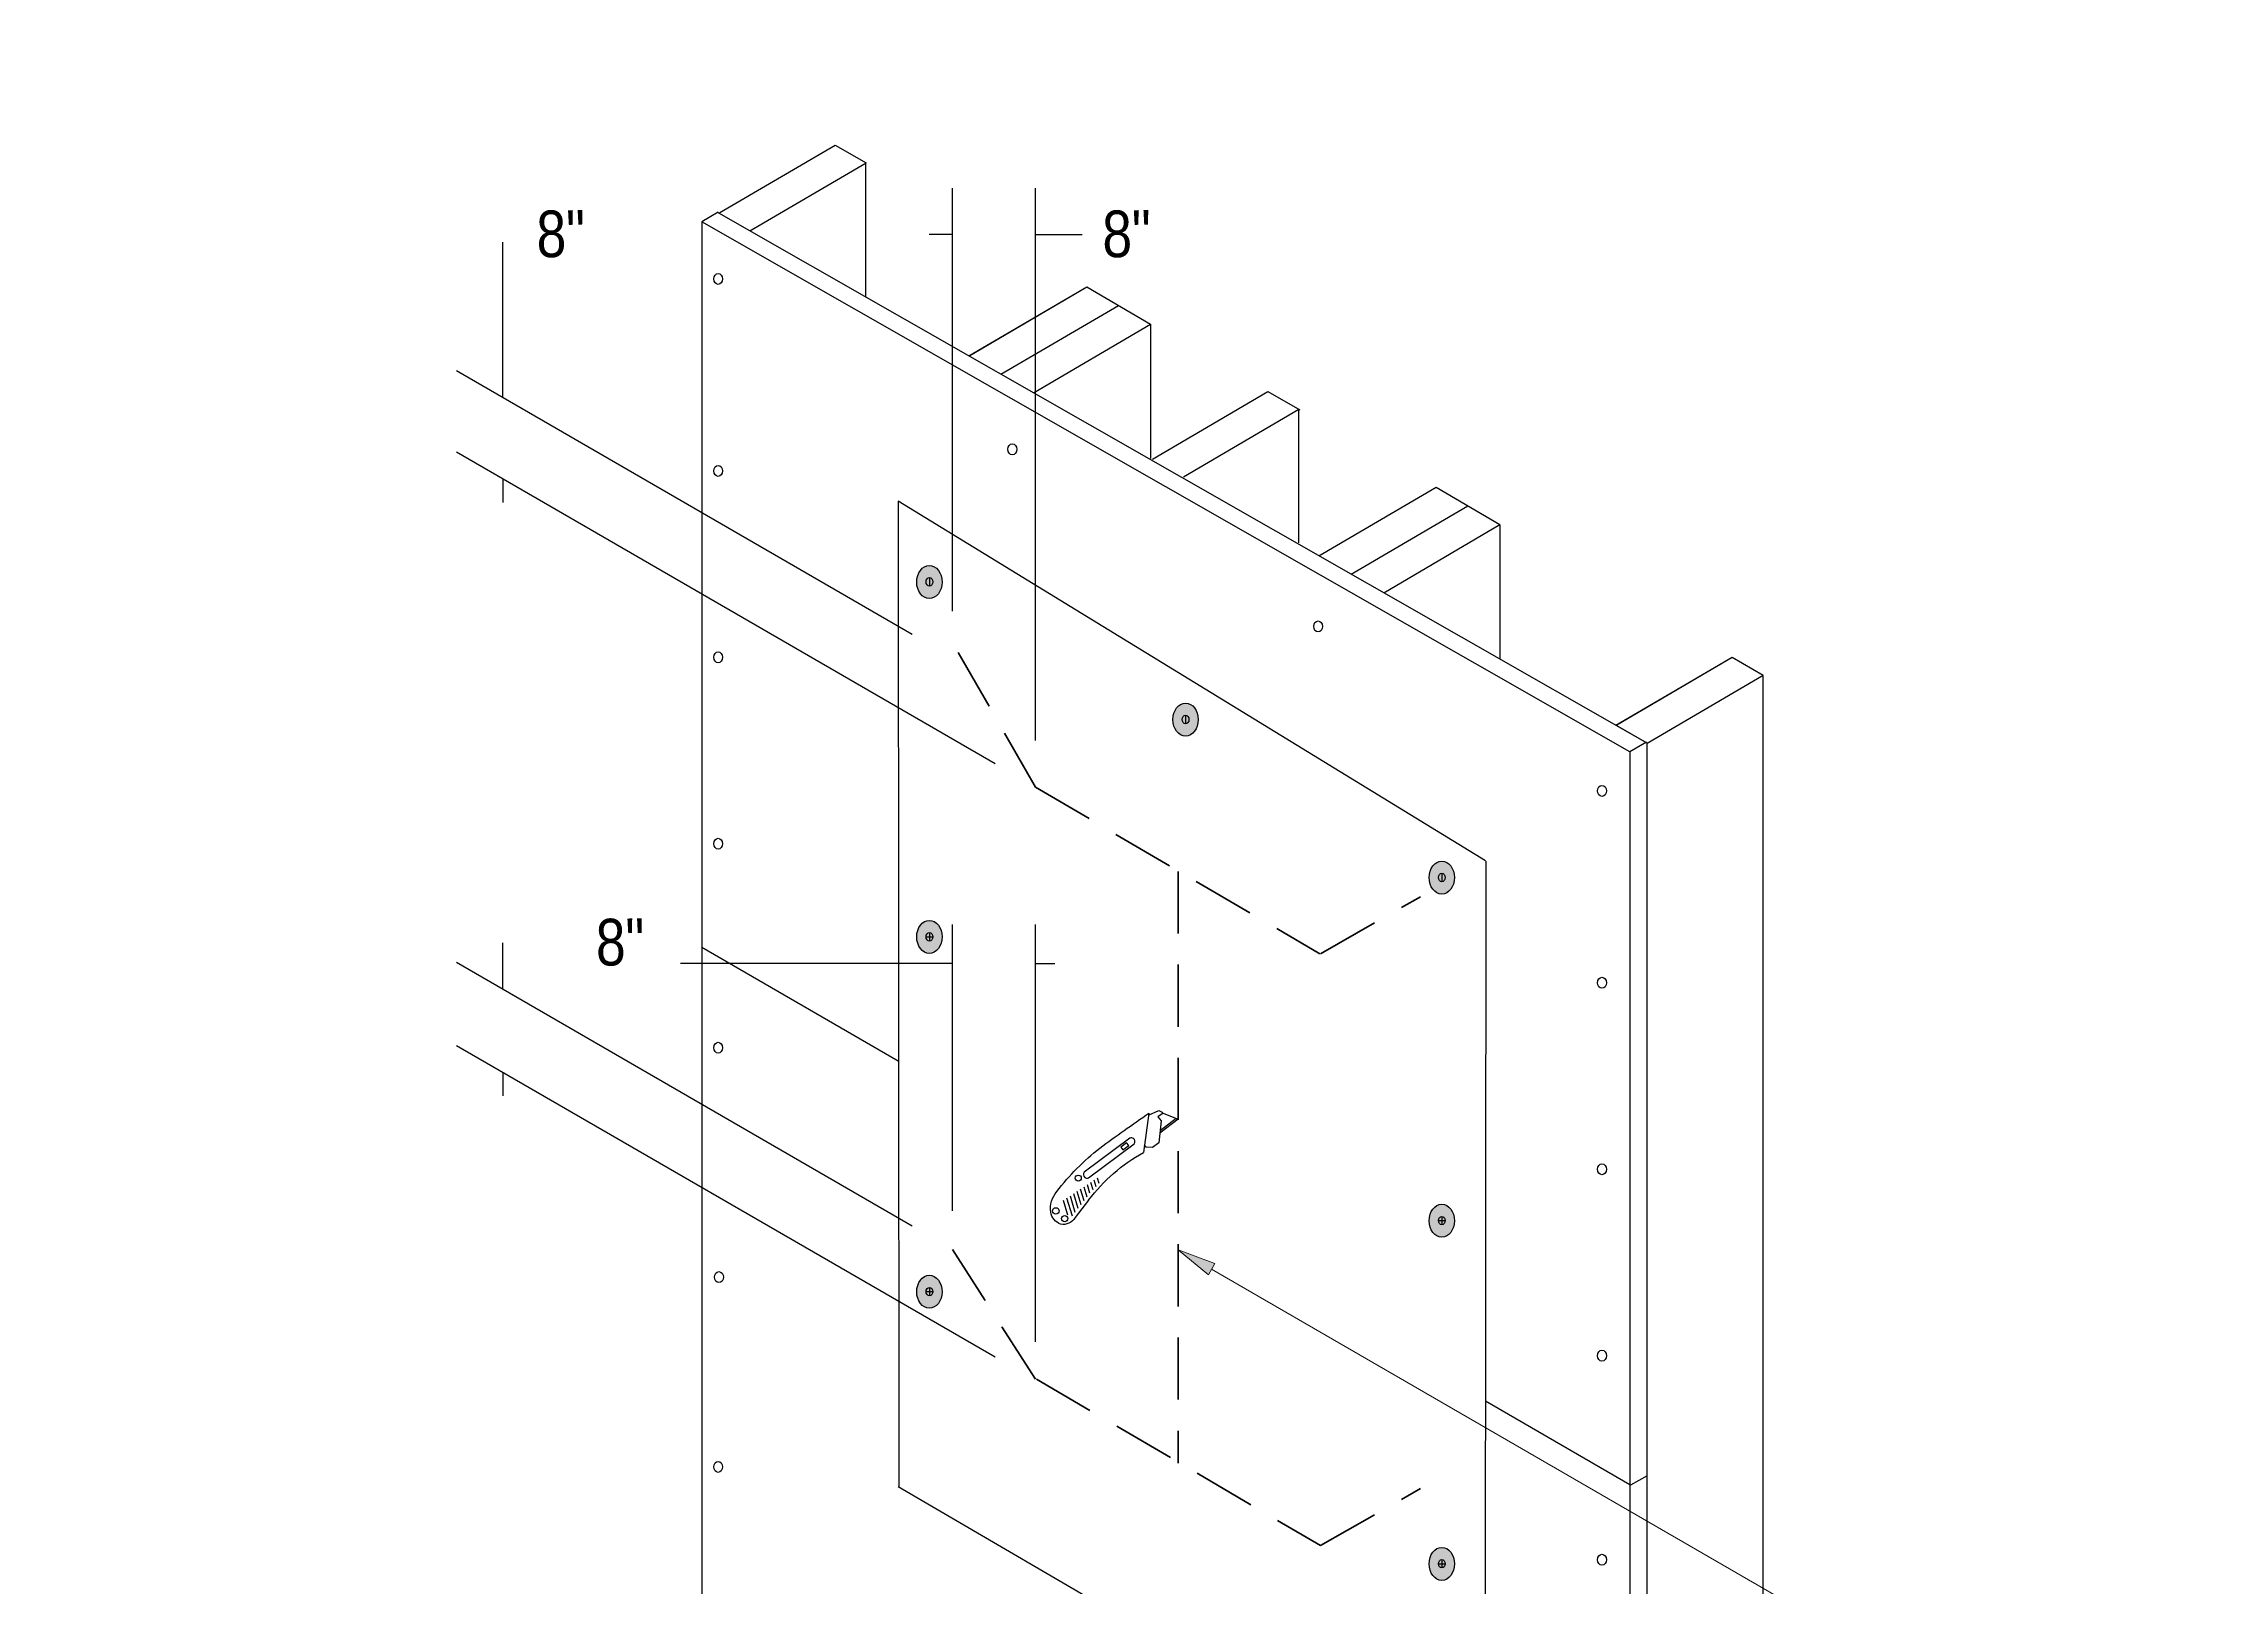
# Model space of a CAD drawing. Extents: x -1337 to 5791, y -3809 to 1769.
# Drawn here: x -253 to 378, y 162 to 609 of the extents above; entities that cross this region are included whole.
import ezdxf

# ---------------------------------------------------------------- set-up
doc = ezdxf.new("R2010")
doc.units = 0
doc.header["$MEASUREMENT"] = 0
for name, pattern in [('AI-Linetype-12', [27, 18, -9]), ('AI-Linetype-13', [27, 18, -9]), ('AI-Linetype-14', [27, 18, -9]), ('AI-Linetype-15', [27, 18, -9]), ('AI-Linetype-16', [27, 18, -9]), ('AI-Linetype-17', [27, 18, -9]), ('AI-Linetype-18', [27, 18, -9])]:
    doc.linetypes.add(name, pattern=pattern)
for name, color, linetype, lineweight in [('.ATI-TEXT', 7, 'Continuous', 0), ('0_0', 7, 'Continuous', 0), ('G-ANNO-TTLB', 7, 'Continuous', 0), ('TYVEK', 7, 'Continuous', 0), ('WALL SCRATCH', 7, 'Continuous', 0)]:
    doc.layers.add(name, color=color, linetype=linetype, lineweight=lineweight)

# ---------------------------------------------------------------- blocks, each defined once
blk = doc.blocks.new('Block_44')
at = {"layer": '.ATI-TEXT', "true_color": 0x000000, "transparency": 33554687}
h = blk.add_hatch(color=18, dxfattribs=at)
h.dxf.hatch_style = 2
h.paths.add_polyline_path([(84.14, 252.34), (75.34, 259.59), (86.02, 255.58)])
at = {"layer": '.ATI-TEXT', "color": 18, "lineweight": 0, "true_color": 0x000000}
for p, q in [((85.08, 253.96), (258.35, 153.66)), ((258.35, 153.66), (301.41, 153.66))]:
    blk.add_line(p, q, dxfattribs=at)
at = {"layer": '.ATI-TEXT'}
blk.add_lwpolyline([(84.14, 252.34), (75.34, 259.59), (86.02, 255.58), (86.02, 255.58)], close=True, dxfattribs=at)
at = {"layer": '.ATI-TEXT', "insert": (312.04, 147.93), "char_height": 0.2, "attachment_point": 7}
blk.add_mtext('\\C18;\\c0;\\FArial Narrow|b0|i0|c1;\\H11.249999;\\W1.000000;CUT LINE', dxfattribs=at)
blk = doc.blocks.new('Block_136')
at = {"layer": 'WALL SCRATCH', "true_color": 0x003b71, "transparency": 33554687}
h = blk.add_hatch(color=156, dxfattribs=at)
h.dxf.hatch_style = 2
edge = h.paths.add_edge_path()
edge.add_ellipse((3.34, 350.2), major_axis=(0, 4.78), ratio=0.766948, start_angle=0, end_angle=360)
at = {"layer": 'WALL SCRATCH', "color": 18, "lineweight": 25, "true_color": 0x080808}
for p, q in [((2.36, 350.23), (4.31, 350.23)), ((3.34, 351.46), (3.34, 348.99))]:
    blk.add_line(p, q, dxfattribs=at)
at = {"layer": 'WALL SCRATCH', "color": 8, "lineweight": 25, "true_color": 0x808080}
blk.add_lwpolyline([(2.82, 354.62)], dxfattribs=at)
at = {"layer": 'WALL SCRATCH', "color": 18, "lineweight": 25, "true_color": 0x000000}
blk.add_ellipse((3.34, 350.2), major_axis=(0, 4.78), ratio=0.766948, dxfattribs=at)
at = {"layer": 'WALL SCRATCH', "color": 18, "lineweight": 25, "true_color": 0x080808}
blk.add_ellipse((3.34, 350.23), major_axis=(0, 1.23), ratio=0.788846, dxfattribs=at)
blk = doc.blocks.new('Block_137')
at = {"layer": 'WALL SCRATCH', "true_color": 0x003b71, "transparency": 33554687}
h = blk.add_hatch(color=156, dxfattribs=at)
h.dxf.hatch_style = 2
edge = h.paths.add_edge_path()
edge.add_ellipse((3.34, 452.97), major_axis=(0, 4.78), ratio=0.766948, start_angle=0, end_angle=360)
at = {"layer": 'WALL SCRATCH', "color": 18, "lineweight": 25, "true_color": 0x080808}
blk.add_line((3.34, 454.24), (3.34, 451.77), dxfattribs=at)
at = {"layer": 'WALL SCRATCH', "color": 18, "lineweight": 25, "true_color": 0x000000}
blk.add_ellipse((3.34, 452.97), major_axis=(0, 4.78), ratio=0.766948, dxfattribs=at)
at = {"layer": 'WALL SCRATCH', "color": 18, "lineweight": 25, "true_color": 0x080808}
blk.add_ellipse((3.34, 453), major_axis=(0, 1.23), ratio=0.788846, dxfattribs=at)
blk = doc.blocks.new('Block_138')
at = {"layer": 'WALL SCRATCH', "true_color": 0x003b71, "transparency": 33554687}
h = blk.add_hatch(color=156, dxfattribs=at)
h.dxf.hatch_style = 2
edge = h.paths.add_edge_path()
edge.add_ellipse((3.34, 247.42), major_axis=(0, 4.78), ratio=0.766948, start_angle=0, end_angle=360)
at = {"layer": 'WALL SCRATCH', "color": 18, "lineweight": 25, "true_color": 0x080808}
for p, q in [((2.36, 247.45), (4.31, 247.45)), ((3.34, 248.69), (3.34, 246.22))]:
    blk.add_line(p, q, dxfattribs=at)
at = {"layer": 'WALL SCRATCH', "color": 8, "lineweight": 25, "true_color": 0x808080}
blk.add_lwpolyline([(2.82, 242.31)], dxfattribs=at)
at = {"layer": 'WALL SCRATCH', "color": 18, "lineweight": 25, "true_color": 0x000000}
blk.add_ellipse((3.34, 247.42), major_axis=(0, 4.78), ratio=0.766948, dxfattribs=at)
at = {"layer": 'WALL SCRATCH', "color": 18, "lineweight": 25, "true_color": 0x080808}
blk.add_ellipse((3.34, 247.45), major_axis=(0, 1.23), ratio=0.788846, dxfattribs=at)
blk = doc.blocks.new('Block_135')
at = {"layer": 'WALL SCRATCH'}
for name in ['Block_137', 'Block_136', 'Block_138']:
    blk.add_blockref(name, (0, 0), dxfattribs=at)
blk = doc.blocks.new('Block_140')
at = {"layer": 'WALL SCRATCH', "true_color": 0x003b71, "transparency": 33554687}
h = blk.add_hatch(color=156, dxfattribs=at)
h.dxf.hatch_style = 2
edge = h.paths.add_edge_path()
edge.add_ellipse((151.72, 267.99), major_axis=(0, 4.78), ratio=0.766948, start_angle=0, end_angle=360)
at = {"layer": 'WALL SCRATCH', "color": 18, "lineweight": 25, "true_color": 0x080808}
for p, q in [((150.74, 268.02), (152.69, 268.02)), ((151.72, 269.25), (151.72, 266.79))]:
    blk.add_line(p, q, dxfattribs=at)
at = {"layer": 'WALL SCRATCH', "color": 8, "lineweight": 25, "true_color": 0x808080}
blk.add_lwpolyline([(151.2, 272.41)], dxfattribs=at)
at = {"layer": 'WALL SCRATCH', "color": 18, "lineweight": 25, "true_color": 0x000000}
blk.add_ellipse((151.72, 267.99), major_axis=(0, 4.78), ratio=0.766948, dxfattribs=at)
at = {"layer": 'WALL SCRATCH', "color": 18, "lineweight": 25, "true_color": 0x080808}
blk.add_ellipse((151.72, 268.02), major_axis=(0, 1.23), ratio=0.788846, dxfattribs=at)
blk = doc.blocks.new('Block_141')
at = {"layer": 'WALL SCRATCH', "true_color": 0x003b71, "transparency": 33554687}
h = blk.add_hatch(color=156, dxfattribs=at)
h.dxf.hatch_style = 2
edge = h.paths.add_edge_path()
edge.add_ellipse((151.72, 367.36), major_axis=(0, 4.78), ratio=0.766948, start_angle=0, end_angle=360)
at = {"layer": 'WALL SCRATCH', "color": 18, "lineweight": 25, "true_color": 0x080808}
blk.add_line((151.72, 368.62), (151.72, 366.15), dxfattribs=at)
at = {"layer": 'WALL SCRATCH', "color": 18, "lineweight": 25, "true_color": 0x000000}
blk.add_ellipse((151.72, 367.36), major_axis=(0, 4.78), ratio=0.766948, dxfattribs=at)
at = {"layer": 'WALL SCRATCH', "color": 18, "lineweight": 25, "true_color": 0x080808}
blk.add_ellipse((151.72, 367.39), major_axis=(0, 1.23), ratio=0.788846, dxfattribs=at)
blk = doc.blocks.new('Block_142')
at = {"layer": 'WALL SCRATCH', "true_color": 0x003b71, "transparency": 33554687}
h = blk.add_hatch(color=156, dxfattribs=at)
h.dxf.hatch_style = 2
edge = h.paths.add_edge_path()
edge.add_ellipse((151.72, 168.62), major_axis=(0, 4.78), ratio=0.766948, start_angle=0, end_angle=360)
at = {"layer": 'WALL SCRATCH', "color": 18, "lineweight": 25, "true_color": 0x080808}
for p, q in [((150.74, 168.65), (152.69, 168.65)), ((151.72, 169.89), (151.72, 167.42))]:
    blk.add_line(p, q, dxfattribs=at)
at = {"layer": 'WALL SCRATCH', "color": 8, "lineweight": 25, "true_color": 0x808080}
blk.add_lwpolyline([(151.2, 163.51)], dxfattribs=at)
at = {"layer": 'WALL SCRATCH', "color": 18, "lineweight": 25, "true_color": 0x000000}
blk.add_ellipse((151.72, 168.62), major_axis=(0, 4.78), ratio=0.766948, dxfattribs=at)
at = {"layer": 'WALL SCRATCH', "color": 18, "lineweight": 25, "true_color": 0x080808}
blk.add_ellipse((151.72, 168.65), major_axis=(0, 1.23), ratio=0.788846, dxfattribs=at)
blk = doc.blocks.new('Block_139')
at = {"layer": 'WALL SCRATCH'}
for name in ['Block_141', 'Block_140', 'Block_142']:
    blk.add_blockref(name, (0, 0), dxfattribs=at)
blk = doc.blocks.new('Block_143')
at = {"layer": 'WALL SCRATCH', "true_color": 0x003b71, "transparency": 33554687}
h = blk.add_hatch(color=156, dxfattribs=at)
h.dxf.hatch_style = 2
edge = h.paths.add_edge_path()
edge.add_ellipse((77.53, 413.13), major_axis=(0, 4.78), ratio=0.766948, start_angle=0, end_angle=360)
at = {"layer": 'WALL SCRATCH', "color": 18, "lineweight": 25, "true_color": 0x080808}
blk.add_line((77.53, 414.39), (77.53, 411.92), dxfattribs=at)
at = {"layer": 'WALL SCRATCH', "color": 18, "lineweight": 25, "true_color": 0x000000}
blk.add_ellipse((77.53, 413.13), major_axis=(0, 4.78), ratio=0.766948, dxfattribs=at)
at = {"layer": 'WALL SCRATCH', "color": 18, "lineweight": 25, "true_color": 0x080808}
blk.add_ellipse((77.53, 413.16), major_axis=(0, 1.23), ratio=0.788846, dxfattribs=at)
blk = doc.blocks.new('Block_134')
at = {"layer": 'WALL SCRATCH'}
for name in ['Block_135', 'Block_143', 'Block_139']:
    blk.add_blockref(name, (0, 0), dxfattribs=at)
blk = doc.blocks.new('Block_314')
at = {"layer": 'TYVEK', "color": 1, "lineweight": 25, "true_color": 0xff0000}
for p, q in [((-120.14, 506.34), (-120.14, 551.4)), ((-1.62, 437.78), (-133.64, 514.15)), ((22.36, 400.3), (-133.64, 490.55)), ((-120.14, 482.74), (-120.14, 475.99))]:
    blk.add_line(p, q, dxfattribs=at)
at = {"layer": 'TYVEK', "insert": (-110.31, 546.79), "char_height": 0.2, "attachment_point": 7, "rotation": 0.99986}
blk.add_mtext('\\C1;\\c255;\\FArial Narrow|b0|i0|c1;\\H13.500034;\\W1.000002;8"', dxfattribs=at)
blk = doc.blocks.new('Block_315')
at = {"layer": 'TYVEK', "color": 1, "lineweight": 25, "true_color": 0xff0000}
for p, q in [((10.06, 444.52), (10.06, 567.08)), ((34.05, 407.04), (34.05, 567.08)), ((10.06, 553.58), (3.31, 553.58)), ((34.05, 553.58), (47.55, 553.58))]:
    blk.add_line(p, q, dxfattribs=at)
at = {"layer": 'TYVEK', "insert": (53.53, 546.79), "char_height": 0.2, "attachment_point": 7, "rotation": 0.99986}
blk.add_mtext('\\C1;\\c255;\\FArial Narrow|b0|i0|c1;\\H13.500034;\\W1.000002;8"', dxfattribs=at)
blk = doc.blocks.new('Block_316')
at = {"layer": 'TYVEK', "color": 1, "lineweight": 25, "true_color": 0xff0000}
for p, q in [((-120.14, 334.96), (-120.14, 348.46)), ((-1.62, 266.39), (-133.64, 342.77)), ((22.36, 228.44), (-133.64, 318.68)), ((-120.14, 310.88), (-120.14, 304.13))]:
    blk.add_line(p, q, dxfattribs=at)
at = {"layer": 'TYVEK', "insert": (-93.12, 341.66), "char_height": 0.2, "attachment_point": 7, "rotation": 0.99986}
blk.add_mtext('\\C1;\\c255;\\FArial Narrow|b0|i0|c1;\\H13.500034;\\W1.000002;8"', dxfattribs=at)
blk = doc.blocks.new('Block_317')
at = {"layer": 'TYVEK', "color": 1, "lineweight": 25, "true_color": 0xff0000}
for p, q in [((10.06, 270.88), (10.06, 353.74)), ((34.05, 232.93), (34.05, 353.74)), ((10.06, 342.49), (-68.69, 342.49)), ((34.05, 342.49), (39.68, 342.49))]:
    blk.add_line(p, q, dxfattribs=at)

msp = doc.modelspace()

# ---------------------------------------------------------------- hatches: boundary and pattern name
at = {"layer": 'G-ANNO-TTLB', "true_color": 0xff00ff, "transparency": 33554687}
h = msp.add_hatch(color=6, dxfattribs=at)
edge = h.paths.add_edge_path()
edge.add_spline(control_points=[(1773.02, -796.5), (1773.02, -796.5), (-1156.5, -796.5), (-1156.5, -796.5), (-1156.5, -796.5), (-1156.5, 1660.5), (-1156.5, 1660.5), (-1156.5, 1660.5), (1773.02, 1660.5), (1773.02, 1660.5), (1773.02, 1660.5), (1773.02, -796.5), (1773.02, -796.5)], knot_values=[0, 0, 0, 0, 1, 1, 1, 2, 2, 2, 3, 3, 3, 4, 4, 4, 4], degree=3, periodic=0)
edge = h.paths.add_edge_path()
edge.add_spline(control_points=[(-1147.5, 1651.5), (-1147.5, 1651.5), (-1147.5, -787.5), (-1147.5, -787.5), (-1147.5, -787.5), (1764.02, -787.5), (1764.02, -787.5), (1764.02, -787.5), (1764.02, 1651.5), (1764.02, 1651.5), (1764.02, 1651.5), (-1147.5, 1651.5), (-1147.5, 1651.5)], knot_values=[0, 0, 0, 0, 1, 1, 1, 2, 2, 2, 3, 3, 3, 4, 4, 4, 4], degree=3, periodic=0)
edge.add_line((-1147.5, 1651.5), (-1147.5, 1651.5))

# ---------------------------------------------------------------- linework, layer by layer
at = {"layer": '0_0', "color": 18, "lineweight": 25, "true_color": 0x000000}
for p, q in [((66.91, 299.16), (65.32, 287.77)), ((74.84, 297.56), (70.13, 294.01)), ((49.01, 278.49), (49.75, 276.04)), ((50, 279.14), (50.63, 277.04)), ((50.99, 279.79), (51.54, 277.94)), ((51.97, 280.44), (52.45, 278.85)), ((42.1, 273.94), (43.38, 269.7)), ((43.09, 274.59), (44.65, 269.4)), ((44.08, 275.24), (45.5, 270.51)), ((45.06, 275.89), (46.35, 271.61)), ((49.45, 273.99), (45.55, 268.89)), ((46.05, 276.54), (47.2, 272.72)), ((47.04, 277.19), (48.05, 273.82)), ((48.03, 277.84), (48.9, 274.93))]:
    msp.add_line(p, q, dxfattribs=at)
for points in [[(66.83, 298.58), (69.79, 299.88), (70.72, 299.39), (70.75, 298.95), (69.48, 298.06), (70.42, 296.96), (69.81, 290.55), (67.95, 289.2), (66.1, 289.34), (65.63, 289.98)], [(70.73, 299.25), (75.34, 297.36), (70.07, 293.33)]]:
    msp.add_lwpolyline(points, dxfattribs=at)
msp.add_lwpolyline([(60.45, 290.58), (58.76, 289.32), (59.35, 288.52), (61.05, 289.78)], close=True, dxfattribs=at)
for centre, radius in [((46.45, 280.33), 0.877), ((39.98, 270.82), 0.95), ((42.54, 268.61), 0.903)]:
    msp.add_circle(centre, radius, dxfattribs=at)
for points in [[(52.71, 289.01), (57.37, 292.49), (62.1, 295.88), (66.91, 299.16)], [(40.25, 276.47), (43.86, 281.16), (48.04, 285.37), (52.71, 289.01)], [(49.45, 273.99), (53.75, 279.62), (59.15, 284.3), (65.32, 287.77)], [(38.48, 270.46), (38.21, 272.63), (38.85, 274.8), (40.25, 276.47)], [(41.35, 266.99), (39.83, 267.54), (38.73, 268.87), (38.48, 270.46)], [(45.55, 268.89), (44.71, 267.42), (43.01, 266.65), (41.35, 266.99)]]:
    msp.add_open_spline(points, degree=3, dxfattribs=at)
msp.add_open_spline([(62.67, 290.28), (62.67, 290.28), (49.38, 280.39), (49.38, 280.39), (49.02, 280.25), (48.62, 280.31), (48.32, 280.55), (47.86, 280.91), (47.78, 281.59), (48.14, 282.05), (48.14, 282.05), (61.43, 291.94), (61.43, 291.94), (61.76, 292.06), (62.13, 292), (62.42, 291.8), (62.91, 291.45), (63.02, 290.77), (62.67, 290.28)], degree=3, knots=[0, 0, 0, 0, 1, 1, 1, 2, 2, 2, 3, 3, 3, 4, 4, 4, 5, 5, 5, 6, 6, 6, 6], dxfattribs=at)
at = {"layer": 'G-ANNO-TTLB'}
for points in [[(1773.02, -796.5), (1773.02, -796.5), (-1156.5, -796.5), (-1156.5, -796.5), (-1156.5, -796.5), (-1156.5, 1660.5), (-1156.5, 1660.5), (-1156.5, 1660.5), (1773.02, 1660.5), (1773.02, 1660.5), (1773.02, 1660.5), (1773.02, -796.5), (1773.02, -796.5)], [(-1147.5, 1651.5), (-1147.5, 1651.5), (-1147.5, -787.5), (-1147.5, -787.5), (-1147.5, -787.5), (1764.02, -787.5), (1764.02, -787.5), (1764.02, -787.5), (1764.02, 1651.5), (1764.02, 1651.5), (1764.02, 1651.5), (-1147.5, 1651.5), (-1147.5, 1651.5)]]:
    msp.add_open_spline(points, degree=3, knots=[0, 0, 0, 0, 1, 1, 1, 2, 2, 2, 3, 3, 3, 4, 4, 4, 4], dxfattribs=at)
at = {"layer": 'TYVEK', "color": 18, "linetype": 'AI-Linetype-13', "lineweight": 60, "true_color": 0x000000}
msp.add_line((34.05, 393.54), (10.06, 435.42), dxfattribs=at)
at = {"layer": 'TYVEK', "color": 18, "linetype": 'AI-Linetype-16', "lineweight": 60, "true_color": 0x000000}
msp.add_line((34.05, 393.54), (116.37, 345.29), dxfattribs=at)
at = {"layer": 'TYVEK', "color": 18, "linetype": 'AI-Linetype-15', "lineweight": 60, "true_color": 0x000000}
msp.add_line((75.34, 369.18), (75.34, 197.79), dxfattribs=at)
at = {"layer": 'TYVEK', "color": 18, "linetype": 'AI-Linetype-12', "lineweight": 60, "true_color": 0x000000}
msp.add_line((116.63, 345.29), (145.6, 361.84), dxfattribs=at)
at = {"layer": 'TYVEK', "color": 18, "linetype": 'AI-Linetype-17', "lineweight": 60, "true_color": 0x000000}
msp.add_line((34.05, 222.15), (10.06, 259.63), dxfattribs=at)
at = {"layer": 'TYVEK', "color": 18, "linetype": 'AI-Linetype-18', "lineweight": 60, "true_color": 0x000000}
msp.add_line((34.31, 222.15), (116.63, 173.9), dxfattribs=at)
at = {"layer": 'TYVEK', "color": 18, "linetype": 'AI-Linetype-14', "lineweight": 60, "true_color": 0x000000}
msp.add_line((116.63, 173.9), (145.6, 190.45), dxfattribs=at)
at = {"layer": 'WALL SCRATCH', "color": 33, "lineweight": 25, "true_color": 0xcc9966}
for p, q in [((-57.38, 559.96), (-23.97, 579.52)), ((-57.38, 559.96), (-23.97, 579.52)), ((-23.97, 579.52), (-15, 574.34)), ((-48.64, 554.65), (-15, 574.34)), ((-15.02, 535.47), (-15.02, 574.21)), ((14.77, 518.46), (48.95, 538.48)), ((15.02, 518.61), (48.43, 538.18)), ((48.95, 538.48), (67.41, 527.63)), ((24.06, 513.16), (58.11, 533.1)), ((33.5, 507.77), (67.41, 527.63)), ((67.41, 527.62), (67.41, 488.7)), ((67.97, 488.59), (101.38, 508.16)), ((101.38, 508.16), (110.59, 502.87)), ((76.92, 483.46), (110.33, 503.02)), ((110.35, 464.28), (110.33, 503.02)), ((116.16, 460.57), (150.09, 480.43)), ((150.09, 480.43), (168.55, 469.59)), ((125.45, 455.27), (159.24, 475.06)), ((134.89, 449.88), (168.55, 469.59)), ((168.55, 469.57), (168.55, 430.65)), ((202.41, 411.63), (235.82, 431.2)), ((235.82, 431.2), (244.79, 426.02)), ((211.15, 406.33), (244.79, 426.02)), ((244.77, 1.53), (244.77, 425.89))]:
    msp.add_line(p, q, dxfattribs=at)
at = {"layer": 'WALL SCRATCH', "color": 2, "lineweight": 25, "true_color": 0xffff00}
for p, q in [((-57.78, 560.06), (-62.59, 557.28)), ((-62.59, 557.28), (-62.59, 135.04)), ((206.2, 403.79), (-62.59, 557.28)), ((-57.63, 559.81), (-57.89, 559.95)), ((211.15, 406.32), (-57.64, 559.81)), ((211.01, 406.58), (206.2, 403.79)), ((211.15, -18.04), (211.15, 406.32)), ((206.2, 403.79), (206.2, -20.57)), ((-62.59, 347.22), (-5.68, 314.28)), ((164.36, 215.84), (206.2, 191.61)), ((211.15, 194.14), (206.35, 191.36))]:
    msp.add_line(p, q, dxfattribs=at)
at = {"layer": 'WALL SCRATCH', "color": 18, "lineweight": 25, "true_color": 0x000000}
for p, q in [((164.36, 372.22), (-5.68, 476.37)), ((-5.68, 476.37), (-5.55, 191.02)), ((164.49, 372.14), (164.25, 92.28)), ((-5.68, 191.02), (163.6, 92.28))]:
    msp.add_line(p, q, dxfattribs=at)
at = {"layer": 'WALL SCRATCH', "color": 8, "lineweight": 25, "true_color": 0x808080}
for points in [[(33.31, 474.14)], [(-0.6, 353.53)], [(-0.6, 353.53)], [(-1.32, 239.09)], [(-1.32, 239.09)]]:
    msp.add_lwpolyline(points, dxfattribs=at)
at = {"layer": 'WALL SCRATCH', "color": 252, "lineweight": 25, "true_color": 0x848484}
msp.add_lwpolyline([(33.31, 470.62)], dxfattribs=at)
msp.add_lwpolyline([(33.31, 470.62)], dxfattribs=at)
at = {"layer": 'WALL SCRATCH', "color": 33, "lineweight": 25, "true_color": 0xcc9966}
msp.add_lwpolyline([(211.15, 406.32), (202.16, 411.49), (235.81, 431.19), (244.8, 426.03)], dxfattribs=at)
at = {"layer": 'WALL SCRATCH', "color": 1, "lineweight": 25, "true_color": 0xff0000}
for points in [[(-5.68, 200.35)], [(31.17, 178.36)]]:
    msp.add_lwpolyline(points, dxfattribs=at)
at = {"layer": 'WALL SCRATCH', "color": 252, "lineweight": 25, "true_color": 0x848484}
for centre in [(-57.82, 540.76), (27.37, 491.4), (-57.82, 485.16), (115.91, 440.1), (-57.82, 431.16), (198.09, 392.49), (-57.82, 377.16), (198.09, 336.9), (-57.82, 318.08), (198.09, 282.9), (-57.61, 251.65), (198.09, 228.9), (-57.82, 196.71), (198.09, 169.81)]:
    msp.add_ellipse(centre, major_axis=(0, 1.59), ratio=0.812499, dxfattribs=at)

# ---------------------------------------------------------------- block references
at = {"layer": '.ATI-TEXT'}
msp.add_blockref('Block_44', (0, 0), dxfattribs=at)
at = {"layer": 'TYVEK'}
for name in ['Block_315', 'Block_314', 'Block_316', 'Block_317']:
    msp.add_blockref(name, (0, 0), dxfattribs=at)
at = {"layer": 'WALL SCRATCH'}
msp.add_blockref('Block_134', (0, 0), dxfattribs=at)

doc.saveas('drawing.dxf')
